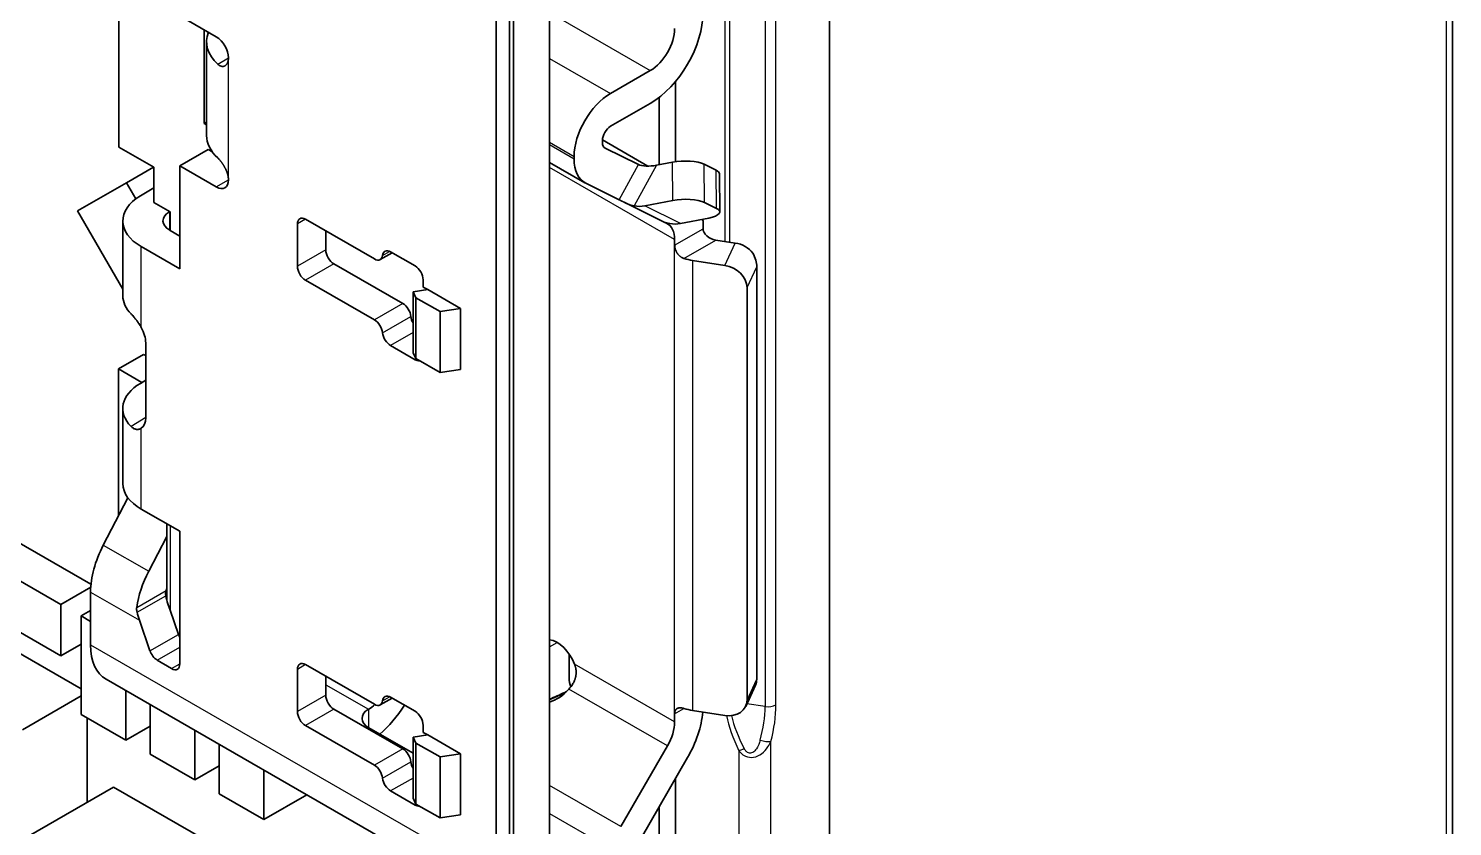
# Model space of a CAD drawing. Header units: millimetres. Extents: x 0 to 119, y 0 to 84.
# Drawn here: x 42 to 51.93, y 9.08 to 14.65 of the extents above; entities that cross this region are included whole.
import ezdxf

# ---------------------------------------------------------------- set-up
doc = ezdxf.new("R2010")
doc.units = ezdxf.units.MM
doc.header["$LTSCALE"] = 0.2
doc.layers.add('Sichtbar (ISO)', color=7, linetype='Continuous', lineweight=35)
doc.layers.add('Sichtbar schmal (ISO)', color=7, linetype='Continuous', lineweight=25)

msp = doc.modelspace()

# ---------------------------------------------------------------- linework, layer by layer
at = {"layer": 'Sichtbar (ISO)'}
for p, q in [((51.9283, 25.0418), (51.9283, 8.0314)), ((47.5847, 22.3692), (47.5847, 5.3034)), ((45.2597, 16.3303), (45.2597, 8.7239)), ((45.3529, 8.6407), (45.3529, 16.013)), ((45.3795, 15.9185), (45.3795, 8.7045)), ((45.6318, 8.7434), (45.6318, 15.9575)), ((42.6293, 13.8186), (42.6293, 15.5028)), ((43.3081, 14.5881), (43.0536, 14.7347)), ((43.2233, 14.6369), (43.2233, 13.9835)), ((43.2407, 13.9007), (43.2407, 14.5547)), ((46.0574, 14.1931), (46.3346, 14.3527)), ((46.5099, 13.7173), (46.5099, 14.2763)), ((46.0574, 13.9642), (46.3346, 14.1238)), ((46.3968, 14.1658), (46.3968, 13.696)), ((43.2233, 13.9835), (43.2407, 13.9935)), ((43.2233, 13.9835), (43.2407, 13.9734)), ((42.8726, 13.6785), (42.6293, 13.8186)), ((46.0008, 13.8689), (46.3172, 13.6867)), ((46.0008, 13.8662), (46.0008, 13.8497)), ((46.2523, 13.6967), (46.0189, 13.8122)), ((43.0536, 13.6882), (43.2516, 13.8022)), ((43.2808, 13.7854), (43.2516, 13.8022)), ((45.6318, 13.7119), (45.8777, 13.5703)), ((45.8028, 13.7522), (45.8028, 13.7357)), ((46.4904, 13.7141), (46.377, 13.6922)), ((42.8703, 13.6798), (42.6812, 13.571)), ((42.8726, 13.4333), (42.8726, 13.6785)), ((43.0536, 12.9702), (43.0536, 13.6882)), ((43.0536, 13.6882), (43.3081, 13.5416)), ((46.7932, 13.6583), (46.7102, 13.6993)), ((46.8186, 13.3666), (46.8164, 13.6333)), ((42.3412, 13.3737), (42.6812, 13.571)), ((42.6812, 13.571), (42.7467, 13.4576)), ((42.8726, 13.5355), (42.7787, 13.4791)), ((46.1178, 13.4513), (45.8844, 13.5667)), ((42.8726, 13.4333), (42.9857, 13.3681)), ((46.1519, 13.434), (46.4365, 13.2932)), ((46.4926, 13.4474), (46.296, 13.4095)), ((46.7954, 13.3916), (46.7124, 13.4327)), ((42.6564, 12.8277), (42.3412, 13.3737)), ((42.9837, 13.3693), (42.9809, 13.3676)), ((42.9857, 13.2373), (42.9857, 13.3681)), ((44.4112, 13.0386), (43.9304, 13.3155)), ((46.7417, 13.3242), (46.5451, 13.2863)), ((42.6564, 12.7806), (42.6564, 13.3039)), ((42.9857, 13.2373), (42.9833, 13.2387)), ((42.9857, 13.2373), (43.0536, 13.1982)), ((43.8738, 13.2827), (43.8738, 12.9884)), ((44.0718, 13.2341), (44.0718, 13.1024)), ((46.7022, 13.2884), (46.7022, 13.2499)), ((43.0536, 12.9702), (42.7853, 13.1247)), ((46.5043, 13.1744), (46.5043, 13.1359)), ((46.7915, 13.1707), (46.9269, 13.1498)), ((44.534, 13.0824), (44.4511, 13.0347)), ((44.6941, 12.9902), (44.5235, 13.0884)), ((46.6298, 13.0287), (46.8544, 12.994)), ((44.6092, 12.7275), (44.1284, 13.0044)), ((47.0766, 10.1069), (47.0766, 12.9847)), ((44.4112, 12.6135), (43.9304, 12.8904)), ((44.7822, 12.825), (44.6805, 12.8093)), ((44.7506, 12.8432), (44.7506, 12.8922)), ((44.7822, 12.825), (44.7506, 12.8432)), ((45.0108, 12.6933), (44.7822, 12.825)), ((47.009, 9.9616), (47.009, 12.8394)), ((44.6805, 12.8093), (44.6805, 12.3842)), ((44.6805, 12.8093), (44.6995, 12.7684)), ((44.6995, 12.3433), (44.6995, 12.7684)), ((44.6995, 12.7684), (44.8681, 12.6713)), ((45.0108, 12.6933), (44.8681, 12.6713)), ((44.8681, 12.6713), (44.8681, 12.2462)), ((45.0108, 12.2682), (45.0108, 12.6933)), ((42.8159, 12.453), (42.8159, 11.9298)), ((44.5235, 12.4344), (44.6941, 12.3362)), ((42.801, 12.373), (42.6256, 12.272)), ((42.801, 12.373), (42.8159, 12.3644)), ((44.6805, 12.3842), (44.6995, 12.3433)), ((44.6995, 12.3433), (44.8681, 12.2462)), ((42.6256, 12.272), (42.7896, 12.1776)), ((42.6256, 11.2464), (42.6256, 12.272)), ((45.0108, 12.2682), (44.8681, 12.2462)), ((42.8159, 12.1934), (42.7787, 12.1711)), ((42.6564, 11.4725), (42.6564, 11.9958)), ((42.5199, 11.0431), (42.6916, 11.3733)), ((43.0536, 11.1389), (42.7853, 11.2934)), ((42.9623, 11.1915), (42.9623, 11.1031)), ((43.0536, 11.1389), (43.0536, 10.2135)), ((41.8572, 11.1016), (42.4341, 10.7693)), ((42.8367, 10.8607), (42.9623, 11.1022)), ((42.9623, 11.1022), (42.9623, 10.7397)), ((41.6309, 10.9713), (42.2248, 10.6292)), ((40.9379, 10.8624), (42.3663, 10.0399)), ((42.4324, 10.7488), (42.2248, 10.6292)), ((42.9623, 10.7397), (42.9623, 10.6609)), ((42.2248, 10.6292), (42.2248, 10.2695)), ((42.4313, 10.7152), (42.4313, 10.3461)), ((42.9857, 10.589), (42.9707, 10.6327)), ((42.2248, 10.2695), (41.6309, 10.6116)), ((42.4313, 10.5856), (42.3663, 10.5482)), ((42.3663, 9.8614), (42.3663, 10.5482)), ((42.3663, 10.5482), (42.4313, 10.5107)), ((43.0439, 10.4198), (42.9857, 10.589)), ((42.7727, 10.5187), (42.8459, 10.3058)), ((42.3663, 10.351), (42.2248, 10.2695)), ((42.8957, 10.2408), (42.9961, 10.1811)), ((45.7689, 10.2826), (45.7689, 10.1181)), ((43.8738, 10.176), (43.8738, 9.8817)), ((44.4112, 9.932), (43.9304, 10.2088)), ((42.5395, 10.1072), (45.3679, 8.4785)), ((44.0718, 10.1274), (44.0718, 9.9957)), ((46.9995, 9.918), (47.0686, 10.0664)), ((42.3663, 9.991), (41.9561, 9.7549)), ((42.6774, 10.0278), (42.6774, 9.6823)), ((42.8471, 9.5845), (42.8471, 9.9301)), ((44.534, 9.9757), (44.4511, 9.928)), ((44.6941, 9.8835), (44.5235, 9.9818)), ((42.6774, 9.6823), (42.3663, 9.8614)), ((42.4087, 9.837), (42.4087, 9.2478)), ((44.6092, 9.6208), (44.1284, 9.8977)), ((46.5043, 9.8657), (46.5043, 9.8096)), ((46.6298, 9.8893), (46.8544, 9.8547)), ((42.8471, 9.78), (42.6774, 9.6823)), ((43.1582, 9.7509), (43.1582, 9.4054)), ((44.4112, 9.5068), (43.9304, 9.7837)), ((44.6805, 9.5909), (44.3716, 9.7688)), ((44.7506, 9.7365), (44.7506, 9.7856)), ((44.7822, 9.7183), (44.7506, 9.7365)), ((43.3279, 9.3077), (43.3279, 9.6532)), ((44.7822, 9.7183), (44.6805, 9.7026)), ((44.6805, 9.2775), (44.6805, 9.7026)), ((44.6805, 9.7026), (44.6995, 9.6617)), ((44.6995, 9.2366), (44.6995, 9.6617)), ((44.6995, 9.6617), (44.8681, 9.5646)), ((45.0108, 9.5866), (44.7822, 9.7183)), ((46.4546, 9.6422), (46.1297, 9.0796)), ((43.1582, 9.4054), (42.8471, 9.5845)), ((45.0108, 9.5866), (44.8681, 9.5646)), ((44.8681, 9.1395), (44.8681, 9.5646)), ((45.0108, 9.1615), (45.0108, 9.5866)), ((46.5946, 9.561), (46.2697, 8.9983)), ((43.3279, 9.5031), (43.1582, 9.4054)), ((43.6391, 9.4741), (43.6391, 9.1285)), ((42.5925, 9.3537), (41.9986, 9.0116)), ((42.5925, 9.3537), (43.4128, 8.8813)), ((46.5099, 5.8546), (46.5099, 9.4144)), ((43.6391, 9.1285), (43.3279, 9.3077)), ((43.9391, 9.3013), (43.6391, 9.1285)), ((44.5235, 9.3277), (44.6941, 9.2295)), ((44.6805, 9.2775), (44.6995, 9.2366)), ((44.6995, 9.2366), (44.8681, 9.1395)), ((45.0108, 9.1615), (44.8681, 9.1395)), ((46.3968, 9.2184), (46.3968, 5.7895))]:
    msp.add_line(p, q, dxfattribs=at)
for centre, major_axis, ratio, start_param, end_param in [((46.3346, 14.549), (0.2595, 0.4506), 0.578093, 3.925057, 5.495853), ((43.7607, 14.5547), (-0.52, 0), 0.575862, 6.064277, 6.835715), ((46.3346, 14.549), (0.1198, 0.208), 0.578093, 3.925057, 5.495853), ((43.3081, 14.49), (0.0599, -0.104), 0.578093, 0.787332, 2.358128), ((46.0574, 13.8988), (-0.1797, -0.312), 0.578093, 3.925057, 5.495853), ((46.0574, 13.8988), (0.0399, 0.0693), 0.578093, 0.783464, 2.354261), ((43.7607, 13.9007), (-0.52, 0), 0.575862, 0, 0.55253), ((46.0574, 13.8823), (-0.0399, -0.0693), 0.578093, 5.495853, 6.319694), ((46.0574, 13.8823), (-0.1797, -0.312), 0.578093, 5.495853, 6.319694), ((46.5734, 13.673), (0.16, 0.0013), 0.304823, 0.542979, 2.113775), ((46.3355, 13.7128), (-0.093, -0.0056), 0.273616, 0.446276, 2.017072), ((46.6564, 13.6319), (0.16, 0.0013), 0.304823, 0, 0.542979), ((43.3081, 13.6397), (0.0599, -0.104), 0.578093, 5.499721, 7.070517), ((43.0964, 13.3039), (-0.44, 0), 0.575862, 5.519212, 7.068583), ((46.2938, 13.6762), (-0.1242, -0.251), 0.815427, 0.238277, 0.554587), ((46.5756, 13.4063), (0.16, 0.0013), 0.304823, 0.542979, 2.113775), ((43.0964, 13.3039), (-0.16, 0), 0.575862, 5.519212, 7.068583), ((43.9304, 13.2501), (-0.0399, 0.0693), 0.578093, 5.499721, 7.070517), ((46.3346, 13.0767), (0.2595, 0.4506), 0.578093, 5.495853, 5.562968), ((46.6586, 13.3653), (0.16, 0.0013), 0.304823, 5.255368, 6.826164), ((46.3346, 13.0767), (0.1198, 0.208), 0.578093, 5.495853, 6.319694), ((46.5429, 13.553), (-0.1242, -0.251), 0.815427, 0.238277, 0.554587), ((46.7915, 13.2361), (0.0871, -0.0276), 0.698876, 3.359194, 4.92999), ((46.9269, 13.019), (0.1451, -0.0675), 0.78969, 1.001836, 1.922926), ((44.1284, 13.0698), (0.0399, -0.0693), 0.578093, 3.928925, 5.499721), ((44.4112, 13.104), (0.0399, -0.0693), 0.578093, 5.499721, 6.945189), ((44.5235, 13.023), (-0.0399, 0.0693), 0.578093, 5.499721, 6.945189), ((46.7022, 13.1845), (0.28, 0), 0.575862, 4.216743, 4.45059), ((46.946, 13.0599), (0.1043, -0.1388), 0.566752, 0.646427, 1.296133), ((43.9304, 12.9558), (0.0399, -0.0693), 0.578093, 3.928925, 5.499721), ((44.6941, 12.9248), (-0.0399, 0.0693), 0.578093, 3.928925, 5.499721), ((46.8544, 12.8632), (0.1451, -0.0675), 0.78969, 0.35213, 1.922926), ((43.0964, 12.7806), (-0.44, 0), 0.575862, 0, 0.516106), ((44.6092, 12.6621), (-0.0399, 0.0693), 0.578093, 4.054252, 5.499721), ((44.4112, 12.5481), (-0.0399, 0.0693), 0.578093, 4.054252, 5.499721), ((44.7215, 12.6138), (0.0399, -0.0693), 0.578093, 4.054252, 4.688756), ((42.7028, 12.5182), (0.0799, -0.1387), 0.578094, 0.787102, 1.540534), ((44.5235, 12.4998), (0.0399, -0.0693), 0.578093, 4.054252, 5.499721), ((44.6941, 12.4016), (0.0399, -0.0693), 0.578093, 5.499721, 6.066147), ((43.0964, 11.9958), (-0.44, 0), 0.575862, 5.519212, 6.799291), ((42.7028, 11.9949), (0.0799, -0.1387), 0.578094, 0.03367, 0.787102), ((43.0964, 11.4725), (-0.44, 0), 0.575862, 0, 0.785398), ((42.799, 10.927), (-0.2595, -0.4506), 0.578093, 4.786819, 5.495853), ((43.0423, 11.1571), (-0.0547, -0.1098), 0.531377, 5.465847, 5.475847), ((43.1158, 10.7446), (-0.2595, -0.4506), 0.578093, 4.786819, 5.32417), ((43.1158, 10.7446), (0.1198, 0.208), 0.578093, 1.914173, 1.975084), ((43.1404, 10.7304), (-0.031, 0.2626), 0.711793, 1.64309, 1.866988), ((43.1404, 10.7304), (-0.0671, 0.5689), 0.711793, 1.764331, 1.866988), ((42.799, 10.5579), (-0.2595, -0.4506), 0.578093, 5.495853, 6.283185), ((43.0946, 10.4197), (-0.0399, 0.0693), 0.578093, 1.247804, 1.547028), ((45.684, 10.2007), (0.0998, -0.1733), 0.578093, 1.307535, 2.736126), ((42.8966, 10.3057), (-0.0399, 0.0693), 0.578093, 1.247804, 2.3424), ((42.997, 10.246), (0.0399, -0.0693), 0.578093, 5.483993, 7.070517), ((43.9304, 10.1434), (-0.0399, 0.0693), 0.578093, 5.499721, 7.070517), ((44.0298, 10.2894), (0.1198, 0.208), 0.578093, 4.175205, 4.191799), ((45.684, 10.2007), (-0.1416, -0.2449), 0.576978, 0.522344, 1.21262), ((45.9386, 10.2158), (0.1198, 0.208), 0.578093, 2.354261, 2.720122), ((46.946, 10.1821), (0.1043, -0.1388), 0.566752, 0.294297, 0.646427), ((44.1284, 9.9631), (0.0399, -0.0693), 0.578093, 3.928925, 5.499721), ((44.3692, 10.0939), (0.1198, 0.208), 0.578093, 3.939271, 4.192127), ((44.4112, 9.9974), (0.0399, -0.0693), 0.578093, 5.499721, 6.945189), ((44.5235, 9.9164), (-0.0399, 0.0693), 0.578093, 5.499721, 6.945189), ((46.8544, 9.9855), (0.1451, -0.0675), 0.78969, 5.064519, 6.635315), ((43.9304, 9.8491), (0.0399, -0.0693), 0.578093, 3.928925, 5.499721), ((44.4848, 9.8339), (-0.16, 0), 0.575862, 5.519109, 7.068583), ((44.5119, 9.9263), (-0.1882, -0.0725), 0.173319, 5.484092, 5.503217), ((44.3692, 10.0939), (-0.2595, -0.4506), 0.578093, 1.000944, 1.531964), ((44.6941, 9.8181), (-0.0399, 0.0693), 0.578093, 3.928925, 5.499721), ((46.7022, 10.0451), (0.28, 0), 0.575862, 4.216743, 4.45059), ((46.3346, 9.7119), (0.2595, 0.4506), 0.578093, 4.710455, 5.392148), ((46.3346, 9.7119), (-0.1198, -0.208), 0.578093, 1.568863, 2.354261), ((44.6092, 9.5554), (-0.0399, 0.0693), 0.578093, 4.054252, 5.499721), ((44.4112, 9.4414), (-0.0399, 0.0693), 0.578093, 4.054252, 5.499721), ((44.7215, 9.5071), (0.0399, -0.0693), 0.578093, 4.054252, 4.688756), ((44.5235, 9.3931), (0.0399, -0.0693), 0.578093, 4.054252, 5.499721), ((44.6941, 9.2949), (0.0399, -0.0693), 0.578093, 5.499721, 6.066147)]:
    msp.add_ellipse(centre, major_axis=major_axis, ratio=ratio, start_param=start_param, end_param=end_param, dxfattribs=at)
for points, knots in [([(43.393, 14.4411), (43.393, 14.4379), (43.3928, 14.4347), (43.3926, 14.4317), (43.3924, 14.4302), (43.3923, 14.4287), (43.3921, 14.4272), (43.392, 14.4265), (43.3918, 14.4257), (43.3917, 14.425), (43.3911, 14.4214), (43.3903, 14.4179), (43.3893, 14.4147), (43.3885, 14.4121), (43.3876, 14.4096), (43.3865, 14.4072), (43.3844, 14.4025), (43.3818, 14.3984), (43.3789, 14.3949), (43.3781, 14.394), (43.3773, 14.3932), (43.3765, 14.3924), (43.3757, 14.3916), (43.3749, 14.3908), (43.3741, 14.3901), (43.3732, 14.3894), (43.3724, 14.3888), (43.3715, 14.3881), (43.3709, 14.3877), (43.3703, 14.3873), (43.3696, 14.3869), (43.3693, 14.3867), (43.3691, 14.3866), (43.3688, 14.3864), (43.3682, 14.3861), (43.3676, 14.3858), (43.367, 14.3855), (43.3657, 14.3848), (43.3644, 14.3843), (43.363, 14.3838), (43.3614, 14.3832), (43.3597, 14.3828), (43.3579, 14.3825), (43.3576, 14.3824), (43.3573, 14.3824), (43.3569, 14.3823), (43.3566, 14.3823), (43.3563, 14.3822), (43.356, 14.3822), (43.3542, 14.382), (43.3524, 14.3819), (43.3506, 14.382), (43.3487, 14.3821), (43.3469, 14.3823), (43.345, 14.3827), (43.3447, 14.3827), (43.3444, 14.3828), (43.344, 14.3829), (43.3437, 14.3829), (43.3433, 14.383), (43.343, 14.3831), (43.3421, 14.3833), (43.3411, 14.3836), (43.3402, 14.3839), (43.3393, 14.3842), (43.3384, 14.3845), (43.3374, 14.3849), (43.3363, 14.3853), (43.3352, 14.3858), (43.3341, 14.3863), (43.3336, 14.3866), (43.3331, 14.3868), (43.3325, 14.3871), (43.332, 14.3874), (43.3314, 14.3877), (43.3309, 14.388), (43.3298, 14.3886), (43.3287, 14.3893), (43.3276, 14.39), (43.327, 14.3904), (43.3265, 14.3908), (43.3259, 14.3911), (43.3254, 14.3915), (43.3249, 14.3919), (43.3244, 14.3923), (43.3233, 14.3931), (43.3223, 14.3939), (43.3213, 14.3947), (43.3202, 14.3956), (43.3191, 14.3966), (43.3181, 14.3976)], [0, 0, 0, 0, 0.0147813, 0.0147813, 0.0147813, 0.0221829, 0.0221829, 0.0221829, 0.0258836, 0.0258836, 0.0258836, 0.0443892, 0.0443892, 0.0443892, 0.0591941, 0.0591941, 0.0591941, 0.0888113, 0.0888113, 0.0888113, 0.0962315, 0.0962315, 0.0962315, 0.1036518, 0.1036518, 0.1036518, 0.1110811, 0.1110811, 0.1110811, 0.1161848, 0.1161848, 0.1161848, 0.1185105, 0.1185105, 0.1185105, 0.1231437, 0.1231437, 0.1231437, 0.1333119, 0.1333119, 0.1333119, 0.1458077, 0.1458077, 0.1458077, 0.1481148, 0.1481148, 0.1481148, 0.1504338, 0.1504338, 0.1504338, 0.1629942, 0.1629942, 0.1629942, 0.1755583, 0.1755583, 0.1755583, 0.1778739, 0.1778739, 0.1778739, 0.1801776, 0.1801776, 0.1801776, 0.1864272, 0.1864272, 0.1864272, 0.1926769, 0.1926769, 0.1926769, 0.2000716, 0.2000716, 0.2000716, 0.2037689, 0.2037689, 0.2037689, 0.2074662, 0.2074662, 0.2074662, 0.2148788, 0.2148788, 0.2148788, 0.2186724, 0.2186724, 0.2186724, 0.2222913, 0.2222913, 0.2222913, 0.2295114, 0.2295114, 0.2295114, 0.2370798, 0.2370798, 0.2370798, 0.2370798]), ([(43.3181, 13.7435), (43.3197, 13.742), (43.3214, 13.7404), (43.323, 13.7387), (43.3249, 13.7368), (43.3269, 13.7347), (43.3288, 13.7326), (43.3295, 13.7319), (43.3302, 13.7311), (43.3309, 13.7303), (43.3318, 13.7293), (43.3327, 13.7283), (43.3335, 13.7273), (43.3346, 13.726), (43.3357, 13.7247), (43.3368, 13.7234), (43.337, 13.7231), (43.3372, 13.7229), (43.3375, 13.7226), (43.3378, 13.7222), (43.3382, 13.7217), (43.3386, 13.7213), (43.3395, 13.7201), (43.3404, 13.719), (43.3413, 13.7178), (43.3422, 13.7166), (43.3432, 13.7154), (43.3441, 13.7142), (43.3452, 13.7127), (43.3463, 13.7113), (43.3474, 13.7098), (43.3481, 13.7087), (43.3489, 13.7077), (43.3496, 13.7066), (43.3499, 13.7061), (43.3503, 13.7057), (43.3506, 13.7052), (43.3513, 13.7042), (43.352, 13.7032), (43.3526, 13.7022), (43.3534, 13.7012), (43.3541, 13.7001), (43.3548, 13.699), (43.3555, 13.6979), (43.3563, 13.6968), (43.357, 13.6957), (43.358, 13.694), (43.359, 13.6924), (43.36, 13.6907), (43.3608, 13.6894), (43.3617, 13.6881), (43.3625, 13.6867), (43.3626, 13.6864), (43.3628, 13.6861), (43.363, 13.6857), (43.3634, 13.6851), (43.3638, 13.6844), (43.3642, 13.6837), (43.365, 13.6824), (43.3658, 13.681), (43.3665, 13.6796), (43.3673, 13.6782), (43.368, 13.6768), (43.3688, 13.6754), (43.3697, 13.6736), (43.3706, 13.6719), (43.3715, 13.6701), (43.3721, 13.6688), (43.3727, 13.6676), (43.3733, 13.6664), (43.3736, 13.6658), (43.3739, 13.6653), (43.3741, 13.6647), (43.3746, 13.6637), (43.3751, 13.6626), (43.3756, 13.6615), (43.3762, 13.6603), (43.3767, 13.659), (43.3773, 13.6578), (43.3778, 13.6565), (43.3784, 13.6552), (43.3789, 13.654), (43.3796, 13.6522), (43.3803, 13.6504), (43.381, 13.6486), (43.3815, 13.6474), (43.382, 13.6461), (43.3824, 13.6449), (43.3826, 13.6443), (43.3828, 13.6437), (43.383, 13.6432), (43.3834, 13.642), (43.3839, 13.6408), (43.3842, 13.6396), (43.3847, 13.6384), (43.385, 13.6372), (43.3854, 13.636), (43.3858, 13.6347), (43.3862, 13.6335), (43.3865, 13.6323), (43.3871, 13.6305), (43.3876, 13.6287), (43.388, 13.6269), (43.3883, 13.626), (43.3885, 13.6251), (43.3887, 13.6242), (43.3889, 13.6233), (43.3891, 13.6224), (43.3893, 13.6215), (43.3897, 13.6198), (43.3901, 13.618), (43.3904, 13.6162), (43.3906, 13.6152), (43.3908, 13.6141), (43.391, 13.613), (43.3911, 13.6123), (43.3912, 13.6117), (43.3913, 13.611), (43.3916, 13.6097), (43.3917, 13.6084), (43.3919, 13.6071), (43.392, 13.606), (43.3922, 13.6049), (43.3923, 13.6039), (43.3924, 13.6028), (43.3925, 13.6018), (43.3926, 13.6007), (43.3927, 13.5991), (43.3928, 13.5974), (43.3929, 13.5957), (43.393, 13.5941), (43.393, 13.5925), (43.393, 13.5909)], [0, 0, 0, 0, 0.0116757, 0.0116757, 0.0116757, 0.0249834, 0.0249834, 0.0249834, 0.0296877, 0.0296877, 0.0296877, 0.0356609, 0.0356609, 0.0356609, 0.0429966, 0.0429966, 0.0429966, 0.0444574, 0.0444574, 0.0444574, 0.0469241, 0.0469241, 0.0469241, 0.0531174, 0.0531174, 0.0531174, 0.0593107, 0.0593107, 0.0593107, 0.0667474, 0.0667474, 0.0667474, 0.0718549, 0.0718549, 0.0718549, 0.0741841, 0.0741841, 0.0741841, 0.0788245, 0.0788245, 0.0788245, 0.0839124, 0.0839124, 0.0839124, 0.0890002, 0.0890002, 0.0890002, 0.0963864, 0.0963864, 0.0963864, 0.1023327, 0.1023327, 0.1023327, 0.1037726, 0.1037726, 0.1037726, 0.1066686, 0.1066686, 0.1066686, 0.1126482, 0.1126482, 0.1126482, 0.1186277, 0.1186277, 0.1186277, 0.1260641, 0.1260641, 0.1260641, 0.1312674, 0.1312674, 0.1312674, 0.1335004, 0.1335004, 0.1335004, 0.1379484, 0.1379484, 0.1379484, 0.1431309, 0.1431309, 0.1431309, 0.1483134, 0.1483134, 0.1483134, 0.1556958, 0.1556958, 0.1556958, 0.1606993, 0.1606993, 0.1606993, 0.1630782, 0.1630782, 0.1630782, 0.1678522, 0.1678522, 0.1678522, 0.1728726, 0.1728726, 0.1728726, 0.177893, 0.177893, 0.177893, 0.1852913, 0.1852913, 0.1852913, 0.1889905, 0.1889905, 0.1889905, 0.1926896, 0.1926896, 0.1926896, 0.2000678, 0.2000678, 0.2000678, 0.204653, 0.204653, 0.204653, 0.207446, 0.207446, 0.207446, 0.213046, 0.213046, 0.213046, 0.2176427, 0.2176427, 0.2176427, 0.2222395, 0.2222395, 0.2222395, 0.2296236, 0.2296236, 0.2296236, 0.2370076, 0.2370076, 0.2370076, 0.2370076]), ([(46.2215, 13.4084), (46.2188, 13.4089), (46.2162, 13.4094), (46.2134, 13.4101), (46.2116, 13.4105), (46.2098, 13.4109), (46.208, 13.4114), (46.2064, 13.4119), (46.2047, 13.4123), (46.203, 13.4128), (46.2023, 13.413), (46.2016, 13.4133), (46.2009, 13.4135), (46.2002, 13.4137), (46.1995, 13.4139), (46.1988, 13.4142), (46.1971, 13.4147), (46.1954, 13.4153), (46.1937, 13.4159), (46.1917, 13.4166), (46.1897, 13.4173), (46.1877, 13.4181), (46.1873, 13.4182), (46.1868, 13.4184), (46.1863, 13.4186), (46.1859, 13.4188), (46.1854, 13.419), (46.1849, 13.4191), (46.183, 13.4199), (46.181, 13.4207), (46.179, 13.4215), (46.1778, 13.422), (46.1766, 13.4225), (46.1754, 13.4231), (46.1748, 13.4233), (46.1741, 13.4236), (46.1735, 13.4239), (46.1729, 13.4241), (46.1723, 13.4244), (46.1717, 13.4247), (46.1706, 13.4252), (46.1694, 13.4257), (46.1682, 13.4262), (46.1674, 13.4266), (46.1666, 13.427), (46.1659, 13.4273), (46.1654, 13.4275), (46.165, 13.4277), (46.1645, 13.4279), (46.1628, 13.4287), (46.1611, 13.4295), (46.1595, 13.4303), (46.1572, 13.4314), (46.1549, 13.4325), (46.1527, 13.4336), (46.152, 13.4339), (46.1514, 13.4343), (46.1508, 13.4346), (46.1503, 13.4348), (46.1498, 13.4351), (46.1493, 13.4353), (46.1476, 13.4361), (46.1459, 13.437), (46.1443, 13.4378), (46.1432, 13.4384), (46.1422, 13.4389), (46.1412, 13.4394), (46.1401, 13.4399), (46.1391, 13.4404), (46.1381, 13.441), (46.1361, 13.442), (46.1342, 13.443), (46.1324, 13.4439), (46.1314, 13.4444), (46.1305, 13.4449), (46.1296, 13.4453), (46.1287, 13.4458), (46.1279, 13.4462), (46.127, 13.4466), (46.1253, 13.4475), (46.1237, 13.4483), (46.1222, 13.4491), (46.1206, 13.4499), (46.1192, 13.4506), (46.1178, 13.4513)], [0, 0, 0, 0, 0.0120543, 0.0120543, 0.0120543, 0.0198214, 0.0198214, 0.0198214, 0.0268172, 0.0268172, 0.0268172, 0.0297329, 0.0297329, 0.0297329, 0.0326605, 0.0326605, 0.0326605, 0.0396849, 0.0396849, 0.0396849, 0.0477368, 0.0477368, 0.0477368, 0.0496242, 0.0496242, 0.0496242, 0.0515012, 0.0515012, 0.0515012, 0.0595082, 0.0595082, 0.0595082, 0.0644661, 0.0644661, 0.0644661, 0.0670114, 0.0670114, 0.0670114, 0.069424, 0.069424, 0.069424, 0.074267, 0.074267, 0.074267, 0.0775376, 0.0775376, 0.0775376, 0.0793767, 0.0793767, 0.0793767, 0.0865184, 0.0865184, 0.0865184, 0.096382, 0.096382, 0.096382, 0.099219, 0.099219, 0.099219, 0.1014304, 0.1014304, 0.1014304, 0.109119, 0.109119, 0.109119, 0.1140724, 0.1140724, 0.1140724, 0.1190259, 0.1190259, 0.1190259, 0.1289126, 0.1289126, 0.1289126, 0.1338559, 0.1338559, 0.1338559, 0.1387993, 0.1387993, 0.1387993, 0.1486778, 0.1486778, 0.1486778, 0.1585563, 0.1585563, 0.1585563, 0.1585563]), ([(46.4499, 13.287), (46.4471, 13.2884), (46.4448, 13.2895), (46.4428, 13.2904), (46.4409, 13.2913), (46.4393, 13.292), (46.4383, 13.2925), (46.4375, 13.2928), (46.4369, 13.2931), (46.4367, 13.2932), (46.4366, 13.2932), (46.4366, 13.2932), (46.4365, 13.2932), (46.4365, 13.2932), (46.4364, 13.2933), (46.4365, 13.2932), (46.4365, 13.2932), (46.4365, 13.2932), (46.4367, 13.2932), (46.4368, 13.2931), (46.437, 13.293), (46.4373, 13.2929), (46.4374, 13.2929), (46.4375, 13.2929), (46.4376, 13.2928), (46.4377, 13.2928), (46.4378, 13.2928), (46.4379, 13.2927), (46.4383, 13.2926), (46.4388, 13.2925), (46.4393, 13.2923), (46.4398, 13.2921), (46.4404, 13.292), (46.441, 13.2918), (46.4412, 13.2917), (46.4415, 13.2916), (46.4418, 13.2916), (46.442, 13.2915), (46.4423, 13.2914), (46.4426, 13.2913), (46.4433, 13.2911), (46.4441, 13.2909), (46.4449, 13.2907), (46.4459, 13.2904), (46.4469, 13.2901), (46.4481, 13.2899), (46.4483, 13.2898), (46.4486, 13.2897), (46.4488, 13.2897), (46.4491, 13.2896), (46.4494, 13.2895), (46.4497, 13.2895), (46.4508, 13.2892), (46.4521, 13.2889), (46.4534, 13.2886), (46.4542, 13.2884), (46.455, 13.2882), (46.4559, 13.288), (46.4568, 13.2878), (46.4576, 13.2877), (46.4586, 13.2875), (46.4595, 13.2873), (46.4604, 13.2871), (46.4614, 13.2869), (46.4618, 13.2868), (46.4623, 13.2867), (46.4628, 13.2866), (46.4633, 13.2865), (46.4638, 13.2864), (46.4643, 13.2863), (46.4653, 13.2862), (46.4663, 13.286), (46.4674, 13.2858), (46.4684, 13.2856), (46.4694, 13.2854), (46.4705, 13.2852)], [0, 0, 0, 0, 0.0197663, 0.0197663, 0.0197663, 0.0395468, 0.0395468, 0.0395468, 0.0543781, 0.0543781, 0.0543781, 0.0575399, 0.0575399, 0.0575399, 0.0629152, 0.0629152, 0.0629152, 0.0692702, 0.0692702, 0.0692702, 0.0769478, 0.0769478, 0.0769478, 0.0792125, 0.0792125, 0.0792125, 0.0814659, 0.0814659, 0.0814659, 0.0891047, 0.0891047, 0.0891047, 0.0962373, 0.0962373, 0.0962373, 0.0990182, 0.0990182, 0.0990182, 0.101811, 0.101811, 0.101811, 0.1089743, 0.1089743, 0.1089743, 0.1170373, 0.1170373, 0.1170373, 0.1189198, 0.1189198, 0.1189198, 0.1207916, 0.1207916, 0.1207916, 0.1288086, 0.1288086, 0.1288086, 0.1337609, 0.1337609, 0.1337609, 0.1387131, 0.1387131, 0.1387131, 0.1436752, 0.1436752, 0.1436752, 0.1461563, 0.1461563, 0.1461563, 0.1486373, 0.1486373, 0.1486373, 0.1535844, 0.1535844, 0.1535844, 0.1585315, 0.1585315, 0.1585315, 0.1585315]), ([(46.5691, 13.0426), (46.5662, 13.0435), (46.5633, 13.0446), (46.5605, 13.0459), (46.5588, 13.0466), (46.5571, 13.0475), (46.5554, 13.0484), (46.5537, 13.0493), (46.5521, 13.0502), (46.5504, 13.0513), (46.5499, 13.0516), (46.5494, 13.0519), (46.5489, 13.0523), (46.5484, 13.0526), (46.5479, 13.0529), (46.5474, 13.0533), (46.5458, 13.0544), (46.5442, 13.0556), (46.5427, 13.0568), (46.5412, 13.058), (46.5397, 13.0592), (46.5382, 13.0606), (46.5378, 13.061), (46.5373, 13.0614), (46.5368, 13.0619), (46.5364, 13.0623), (46.5359, 13.0628), (46.5355, 13.0632), (46.5341, 13.0646), (46.5327, 13.066), (46.5314, 13.0675), (46.53, 13.0691), (46.5286, 13.0707), (46.5273, 13.0723), (46.527, 13.0727), (46.5266, 13.0732), (46.5263, 13.0736), (46.526, 13.0741), (46.5256, 13.0745), (46.5253, 13.075), (46.5241, 13.0767), (46.5229, 13.0784), (46.5218, 13.0801), (46.5207, 13.0817), (46.5197, 13.0834), (46.5187, 13.085), (46.5184, 13.0856), (46.518, 13.0863), (46.5177, 13.0869), (46.5174, 13.0875), (46.517, 13.0881), (46.5167, 13.0887), (46.5158, 13.0904), (46.5149, 13.0922), (46.5141, 13.0939), (46.5133, 13.0958), (46.5125, 13.0977), (46.5117, 13.0996), (46.5115, 13.1001), (46.5113, 13.1006), (46.5111, 13.1011), (46.5109, 13.1016), (46.5107, 13.1021), (46.5106, 13.1026), (46.5099, 13.1045), (46.5092, 13.1064), (46.5086, 13.1082), (46.5083, 13.1094), (46.5079, 13.1106), (46.5076, 13.1118), (46.5073, 13.113), (46.507, 13.1142), (46.5067, 13.1154), (46.5062, 13.1177), (46.5057, 13.1201), (46.5054, 13.1224), (46.5046, 13.127), (46.5043, 13.1316), (46.5043, 13.1359)], [0, 0, 0, 0, 0.0123094, 0.0123094, 0.0123094, 0.0198388, 0.0198388, 0.0198388, 0.0274246, 0.0274246, 0.0274246, 0.0297801, 0.0297801, 0.0297801, 0.0321235, 0.0321235, 0.0321235, 0.0396709, 0.0396709, 0.0396709, 0.0471501, 0.0471501, 0.0471501, 0.0495665, 0.0495665, 0.0495665, 0.0519948, 0.0519948, 0.0519948, 0.0595109, 0.0595109, 0.0595109, 0.0673303, 0.0673303, 0.0673303, 0.0694518, 0.0694518, 0.0694518, 0.0715617, 0.0715617, 0.0715617, 0.0793384, 0.0793384, 0.0793384, 0.0866021, 0.0866021, 0.0866021, 0.0892411, 0.0892411, 0.0892411, 0.091892, 0.091892, 0.091892, 0.0991886, 0.0991886, 0.0991886, 0.1070542, 0.1070542, 0.1070542, 0.1091301, 0.1091301, 0.1091301, 0.1111943, 0.1111943, 0.1111943, 0.1190158, 0.1190158, 0.1190158, 0.1239524, 0.1239524, 0.1239524, 0.128889, 0.128889, 0.128889, 0.138757, 0.138757, 0.138757, 0.1585072, 0.1585072, 0.1585072, 0.1585072]), ([(42.7137, 12.6556), (42.716, 12.6533), (42.7182, 12.6509), (42.7206, 12.6485), (42.7236, 12.6452), (42.7267, 12.6418), (42.7299, 12.6381), (42.7303, 12.6377), (42.7307, 12.6373), (42.7311, 12.6368), (42.7315, 12.6363), (42.732, 12.6357), (42.7325, 12.6351), (42.7348, 12.6325), (42.7371, 12.6297), (42.7395, 12.6269), (42.7397, 12.6266), (42.74, 12.6263), (42.7402, 12.626), (42.7405, 12.6256), (42.7408, 12.6252), (42.7411, 12.6249), (42.7427, 12.6229), (42.7443, 12.6209), (42.746, 12.6188), (42.7472, 12.6173), (42.7484, 12.6157), (42.7496, 12.6142), (42.7509, 12.6124), (42.7522, 12.6107), (42.7536, 12.6089), (42.7551, 12.6069), (42.7566, 12.6049), (42.7581, 12.6028), (42.7584, 12.6024), (42.7587, 12.602), (42.759, 12.6015), (42.7595, 12.6008), (42.76, 12.6001), (42.7605, 12.5993), (42.7631, 12.5957), (42.7656, 12.592), (42.7681, 12.5883), (42.7708, 12.5843), (42.7734, 12.5802), (42.776, 12.576), (42.7763, 12.5755), (42.7766, 12.575), (42.777, 12.5745), (42.7773, 12.574), (42.7776, 12.5735), (42.7779, 12.5729), (42.7804, 12.5687), (42.7829, 12.5645), (42.7853, 12.5601)], [0, 0, 0, 0, 0.0168768, 0.0168768, 0.0168768, 0.0388075, 0.0388075, 0.0388075, 0.0414857, 0.0414857, 0.0414857, 0.0447689, 0.0447689, 0.0447689, 0.060465, 0.060465, 0.060465, 0.0621119, 0.0621119, 0.0621119, 0.0640815, 0.0640815, 0.0640815, 0.0748986, 0.0748986, 0.0748986, 0.0828548, 0.0828548, 0.0828548, 0.0916584, 0.0916584, 0.0916584, 0.1016022, 0.1016022, 0.1016022, 0.1036274, 0.1036274, 0.1036274, 0.107126, 0.107126, 0.107126, 0.1243036, 0.1243036, 0.1243036, 0.1427173, 0.1427173, 0.1427173, 0.1449585, 0.1449585, 0.1449585, 0.1472115, 0.1472115, 0.1472115, 0.1657228, 0.1657228, 0.1657228, 0.1657228]), ([(42.7853, 11.8579), (42.7837, 11.8569), (42.782, 11.8559), (42.7803, 11.855), (42.7781, 11.8539), (42.7759, 11.853), (42.7736, 11.8522), (42.7721, 11.8517), (42.7706, 11.8513), (42.7691, 11.8509), (42.7687, 11.8508), (42.7684, 11.8508), (42.7681, 11.8507), (42.7651, 11.8501), (42.762, 11.8497), (42.7589, 11.8497), (42.7561, 11.8496), (42.7533, 11.8498), (42.7505, 11.8503), (42.7502, 11.8503), (42.7499, 11.8504), (42.7496, 11.8504), (42.7493, 11.8505), (42.749, 11.8505), (42.7486, 11.8506), (42.7458, 11.8511), (42.743, 11.8519), (42.7402, 11.853), (42.7374, 11.854), (42.7346, 11.8553), (42.7318, 11.8568), (42.7316, 11.8569), (42.7313, 11.8571), (42.731, 11.8573), (42.7307, 11.8574), (42.7304, 11.8576), (42.7302, 11.8577), (42.7274, 11.8593), (42.7248, 11.8612), (42.7222, 11.8632), (42.7193, 11.8654), (42.7165, 11.868), (42.7137, 11.8707)], [0, 0, 0, 0, 0.0126878, 0.0126878, 0.0126878, 0.0288147, 0.0288147, 0.0288147, 0.039305, 0.039305, 0.039305, 0.0415213, 0.0415213, 0.0415213, 0.0622072, 0.0622072, 0.0622072, 0.080769, 0.080769, 0.080769, 0.0828613, 0.0828613, 0.0828613, 0.0849651, 0.0849651, 0.0849651, 0.1036299, 0.1036299, 0.1036299, 0.1224926, 0.1224926, 0.1224926, 0.1243947, 0.1243947, 0.1243947, 0.1262858, 0.1262858, 0.1262858, 0.1450394, 0.1450394, 0.1450394, 0.1657227, 0.1657227, 0.1657227, 0.1657227]), ([(42.9581, 10.7264), (42.9573, 10.7235), (42.9566, 10.7205), (42.9561, 10.7175), (42.9556, 10.7144), (42.9553, 10.7113), (42.9551, 10.7083), (42.955, 10.7058), (42.955, 10.7033), (42.955, 10.7008), (42.9551, 10.7002), (42.9551, 10.6995), (42.9551, 10.6989), (42.9552, 10.6983), (42.9552, 10.6976), (42.9553, 10.697), (42.9555, 10.6945), (42.9558, 10.6919), (42.9562, 10.6895)], [0, 0, 0, 0, 0.01206877, 0.01206877, 0.01206877, 0.024079, 0.024079, 0.024079, 0.0336311, 0.0336311, 0.0336311, 0.03609538, 0.03609538, 0.03609538, 0.03857158, 0.03857158, 0.03857158, 0.04816984, 0.04816984, 0.04816984, 0.04816984]), ([(42.7535, 10.6086), (42.7523, 10.5997), (42.7526, 10.5895), (42.7551, 10.5776), (42.7555, 10.5759), (42.7559, 10.5741)], [-0.045539, -0.045539, -0.045539, -0.045539, -0.041745951, -0.041745951, -0.041092949, -0.041092949, -0.041092949, -0.041092949]), ([(45.8067, 10.2113), (45.8077, 10.2088), (45.809, 10.2051), (45.8102, 10.2013), (45.811, 10.1988), (45.8121, 10.1951), (45.8131, 10.1913), (45.8141, 10.1868), (45.8149, 10.183), (45.8155, 10.1791), (45.8161, 10.1753), (45.8165, 10.1724), (45.8168, 10.1685), (45.817, 10.1666), (45.8173, 10.1617), (45.8175, 10.1559), (45.8172, 10.1482), (45.817, 10.1443), (45.8166, 10.1405), (45.8163, 10.1376), (45.8157, 10.1338), (45.8154, 10.1319), (45.8149, 10.129), (45.8142, 10.1252), (45.8133, 10.1214), (45.8123, 10.1175), (45.8113, 10.1138), (45.8101, 10.1101), (45.809, 10.1067), (45.808, 10.1041), (45.8066, 10.1004), (45.8058, 10.0985), (45.8039, 10.0939), (45.8007, 10.0868), (45.7969, 10.0799), (45.7871, 10.0629), (45.7775, 10.0502), (45.7667, 10.0383)], [0, 0, 0, 0, 0.0102212, 0.0152018, 0.0152018, 0.0201717, 0.0303706, 0.0303706, 0.037965, 0.0455595, 0.0455595, 0.0531628, 0.0569644, 0.060766, 0.060766, 0.0759551, 0.0835497, 0.0911442, 0.0911442, 0.0987454, 0.102546, 0.1063466, 0.1063466, 0.1139387, 0.1215309, 0.1215309, 0.1297981, 0.1366979, 0.1366979, 0.143609, 0.1477494, 0.1518898, 0.1518898, 0.1670698, 0.1822498, 0.1822498, 0.243059, 0.243059, 0.243059, 0.243059]), ([(45.6318, 9.9674), (45.6361, 9.9692), (45.6404, 9.971), (45.6803, 9.9882), (45.7157, 10.0046), (45.7509, 10.0218)], [0.00843927, 0.00843927, 0.00843927, 0.00843927, 0.01040471, 0.01040471, 0.02679303, 0.02679303, 0.02679303, 0.02679303]), ([(46.5043, 9.8657), (46.5043, 9.87), (46.5046, 9.8741), (46.5054, 9.8779), (46.5059, 9.8807), (46.5067, 9.8834), (46.5076, 9.8859), (46.5079, 9.8867), (46.5083, 9.8875), (46.5087, 9.8883), (46.5092, 9.8895), (46.5097, 9.8906), (46.5104, 9.8916), (46.5106, 9.892), (46.5109, 9.8924), (46.5111, 9.8928), (46.5114, 9.8932), (46.5116, 9.8936), (46.5119, 9.894), (46.5126, 9.895), (46.5134, 9.8959), (46.5141, 9.8968), (46.5151, 9.8979), (46.5162, 9.8989), (46.5173, 9.8999), (46.518, 9.9004), (46.5187, 9.901), (46.5195, 9.9015), (46.5202, 9.902), (46.5209, 9.9024), (46.5217, 9.9029), (46.5224, 9.9033), (46.5232, 9.9037), (46.524, 9.904), (46.5247, 9.9044), (46.5255, 9.9047), (46.5263, 9.905), (46.5274, 9.9055), (46.5285, 9.9058), (46.5296, 9.9061), (46.5302, 9.9063), (46.5308, 9.9064), (46.5314, 9.9066), (46.5319, 9.9067), (46.5325, 9.9068), (46.5331, 9.9069), (46.5337, 9.9071), (46.5343, 9.9072), (46.535, 9.9072), (46.5356, 9.9073), (46.5362, 9.9074), (46.5368, 9.9075), (46.5378, 9.9076), (46.5387, 9.9076), (46.5397, 9.9077), (46.5404, 9.9077), (46.5411, 9.9078), (46.5418, 9.9078), (46.5421, 9.9078), (46.5424, 9.9078), (46.5427, 9.9078), (46.5433, 9.9078), (46.5438, 9.9078), (46.5444, 9.9077), (46.5451, 9.9077), (46.5459, 9.9077), (46.5466, 9.9076), (46.5474, 9.9076), (46.5481, 9.9075), (46.5489, 9.9075), (46.55, 9.9074), (46.5511, 9.9072), (46.5521, 9.9071), (46.5527, 9.907), (46.5533, 9.9069), (46.5539, 9.9068), (46.5544, 9.9068), (46.5549, 9.9067), (46.5554, 9.9066), (46.5565, 9.9064), (46.5576, 9.9062), (46.5587, 9.906), (46.5592, 9.9059), (46.5598, 9.9057), (46.5604, 9.9056), (46.561, 9.9055), (46.5616, 9.9053), (46.5622, 9.9052), (46.5633, 9.9049), (46.5645, 9.9046), (46.5656, 9.9043), (46.5668, 9.9039), (46.5679, 9.9036), (46.5691, 9.9032)], [0, 0, 0, 0, 0.0197656, 0.0197656, 0.0197656, 0.034577, 0.034577, 0.034577, 0.0395176, 0.0395176, 0.0395176, 0.0465893, 0.0465893, 0.0465893, 0.0493973, 0.0493973, 0.0493973, 0.0522156, 0.0522156, 0.0522156, 0.0593135, 0.0593135, 0.0593135, 0.068303, 0.068303, 0.068303, 0.073716, 0.073716, 0.073716, 0.0791291, 0.0791291, 0.0791291, 0.0840985, 0.0840985, 0.0840985, 0.0890679, 0.0890679, 0.0890679, 0.0957013, 0.0957013, 0.0957013, 0.0990241, 0.0990241, 0.0990241, 0.1023348, 0.1023348, 0.1023348, 0.1056396, 0.1056396, 0.1056396, 0.1089445, 0.1089445, 0.1089445, 0.1138876, 0.1138876, 0.1138876, 0.1174284, 0.1174284, 0.1174284, 0.1188308, 0.1188308, 0.1188308, 0.1216512, 0.1216512, 0.1216512, 0.1252117, 0.1252117, 0.1252117, 0.1287722, 0.1287722, 0.1287722, 0.1337506, 0.1337506, 0.1337506, 0.1363479, 0.1363479, 0.1363479, 0.1387289, 0.1387289, 0.1387289, 0.143473, 0.143473, 0.143473, 0.1460606, 0.1460606, 0.1460606, 0.1486482, 0.1486482, 0.1486482, 0.1535902, 0.1535902, 0.1535902, 0.1585323, 0.1585323, 0.1585323, 0.1585323])]:
    msp.add_open_spline(points, degree=3, knots=knots, dxfattribs=at)
msp.add_open_spline([(42.9623, 10.7412), (42.9623, 10.7407), (42.9623, 10.7402), (42.9623, 10.7397)], degree=3, dxfattribs=at)
at = {"layer": 'Sichtbar schmal (ISO)'}
for p, q in [((51.8844, 24.9784), (51.8844, 7.968)), ((47.1351, 16.9935), (47.1351, 9.9168)), ((47.2109, 9.9279), (47.2109, 17.0046)), ((46.8541, 14.8418), (46.8541, 13.161)), ((46.89, 13.1555), (46.89, 14.8397)), ((45.6318, 14.7574), (46.3346, 14.3527)), ((43.3181, 14.3976), (43.393, 14.4407)), ((43.393, 13.5909), (43.393, 14.4411)), ((45.6318, 14.4382), (46.0574, 14.1931)), ((45.8028, 13.7522), (45.6318, 13.8507)), ((45.8028, 13.7357), (45.6318, 13.8342)), ((46.3165, 13.6867), (46.0008, 13.8685)), ((46.0189, 13.8122), (46.016, 13.8139)), ((46.4926, 13.4474), (46.4904, 13.7141)), ((46.5043, 13.1744), (45.6318, 13.6768)), ((46.1178, 13.4513), (46.2523, 13.6967)), ((46.377, 13.6922), (46.2215, 13.4084)), ((46.7124, 13.4327), (46.7102, 13.6993)), ((46.7954, 13.3916), (46.7932, 13.6583)), ((43.3081, 13.5416), (43.393, 13.5905)), ((46.5451, 13.2863), (46.296, 13.4095)), ((42.9809, 13.3676), (42.9809, 13.2401)), ((43.9306, 13.3154), (43.8738, 13.2827)), ((46.4499, 13.287), (46.451, 13.2891)), ((46.5043, 13.1359), (46.7022, 13.2499)), ((42.7853, 12.5601), (42.7853, 13.1247)), ((46.5043, 9.8657), (46.5043, 13.1359)), ((46.5691, 13.0426), (46.7915, 13.1707)), ((46.8544, 12.994), (46.9269, 13.1498)), ((44.0718, 13.1024), (43.8738, 12.9884)), ((44.4673, 13.0635), (44.5166, 13.0919)), ((46.6298, 13.0287), (46.6298, 9.8893)), ((44.1284, 13.0044), (43.9304, 12.8904)), ((47.009, 12.8394), (47.0766, 12.9847)), ((44.6092, 12.7275), (44.4112, 12.6135)), ((44.4673, 12.524), (44.6653, 12.638)), ((44.6805, 12.5248), (44.5235, 12.4344)), ((44.7029, 12.3413), (44.6941, 12.3362)), ((42.8159, 11.9322), (42.7137, 11.8707)), ((42.7853, 11.2934), (42.7853, 11.8579)), ((42.9857, 11.178), (42.9857, 10.589)), ((42.5199, 11.0431), (42.8367, 10.8607)), ((42.7535, 10.6086), (42.9581, 10.7264)), ((42.4313, 10.7152), (42.7727, 10.5187)), ((42.7559, 10.5741), (42.9562, 10.6895)), ((42.9623, 10.6878), (42.9559, 10.6914)), ((42.4313, 10.3461), (45.2597, 8.7173)), ((42.8459, 10.3058), (43.0439, 10.4198)), ((42.8957, 10.2408), (43.0536, 10.3317)), ((45.6318, 10.3335), (45.6846, 10.3639)), ((42.9961, 10.1811), (43.0536, 10.2142)), ((43.9306, 10.2087), (43.8738, 10.176)), ((46.5043, 9.8096), (45.8067, 10.2113)), ((44.0718, 10.0689), (44.3692, 9.8977)), ((46.4546, 9.6422), (45.7667, 10.0383)), ((47.009, 9.9616), (47.0766, 10.1069)), ((44.0718, 9.9957), (43.8738, 9.8817)), ((44.4673, 9.9569), (44.5166, 9.9852)), ((47.1351, 9.9168), (47.0081, 9.9364)), ((44.1284, 9.8977), (43.9304, 9.7837)), ((44.3716, 9.7688), (44.3716, 9.8991)), ((46.5043, 9.8657), (46.5694, 9.9032)), ((47.1753, 5.0847), (47.1753, 9.6727)), ((44.6092, 9.6208), (44.4112, 9.5068)), ((46.9521, 9.6086), (46.9521, 5.0864)), ((44.4673, 9.4173), (44.6653, 9.5313)), ((44.6805, 9.4181), (44.5235, 9.3277)), ((46.1297, 9.0796), (45.6318, 9.3663)), ((44.7029, 9.2346), (44.6941, 9.2295)), ((45.6318, 9.1706), (46.0097, 8.953))]:
    msp.add_line(p, q, dxfattribs=at)
for centre, major_axis, ratio, start_param, end_param in [((48.2916, 9.1387), (-1.3757, 1.0333), 0.40355, 0.422752, 0.665567), ((48.3482, 9.1713), (-1.4114, 0.9506), 0.385548, 0.378421, 0.625326), ((46.291, 9.4887), (-0.7129, -0.7714), 0.585689, 2.289086, 2.576767), ((47.1558, 9.9613), (0.08, 0), 0.575862, 4.45059, 5.471607), ((46.3461, 9.4553), (0.7069, 0.865), 0.575886, 5.381632, 5.669313), ((47.1203, 9.7061), (0.0774, -0.0204), 0.359534, 4.548486, 5.594498), ((47.0086, 9.6412), (0.072, 0.0349), 0.099203, 3.761499, 4.393206)]:
    msp.add_ellipse(centre, major_axis=major_axis, ratio=ratio, start_param=start_param, end_param=end_param, dxfattribs=at)
for points, knots in [([(45.6318, 9.9648), (45.6352, 9.9661), (45.6385, 9.9675), (45.6492, 9.9717), (45.6564, 9.9748), (45.6708, 9.9809), (45.6779, 9.984), (45.692, 9.9903), (45.699, 9.9935), (45.7186, 10.0026), (45.731, 10.0085), (45.7433, 10.0145)], [0.0809625, 0.0809625, 0.0809625, 0.0809625, 0.0954182, 0.0954182, 0.1270168, 0.1270168, 0.1585564, 0.1585564, 0.1900469, 0.1900469, 0.2469202, 0.2469202, 0.2469202, 0.2469202]), ([(46.9521, 9.6086), (46.9562, 9.6032), (46.9609, 9.5978), (46.9749, 9.5843), (46.9853, 9.5765), (47.015, 9.5632), (47.036, 9.5605), (47.0774, 9.5666), (47.0956, 9.5765), (47.1296, 9.6018), (47.1433, 9.6183), (47.1628, 9.6475), (47.1696, 9.6601), (47.1753, 9.6727)], [0, 0, 0, 0, 0.00178165, 0.00178165, 0.00463228, 0.00463228, 0.0083381, 0.0083381, 0.01315567, 0.01315567, 0.01941851, 0.01941851, 0.02396749, 0.02396749, 0.02396749, 0.02396749]), ([(47.1004, 9.682), (47.0976, 9.6719), (47.0943, 9.6618), (47.0847, 9.6385), (47.078, 9.6253), (47.0612, 9.6049), (47.0522, 9.5967), (47.0315, 9.5906), (47.021, 9.5918), (47.0061, 9.6006), (47.0009, 9.606), (46.9938, 9.6156), (46.9914, 9.6195), (46.9893, 9.6235)], [-0.02396749, -0.02396749, -0.02396749, -0.02396749, -0.01941851, -0.01941851, -0.01315567, -0.01315567, -0.0083381, -0.0083381, -0.00463228, -0.00463228, -0.00178165, -0.00178165, 0, 0, 0, 0])]:
    msp.add_open_spline(points, degree=3, knots=knots, dxfattribs=at)

doc.saveas('drawing.dxf')
